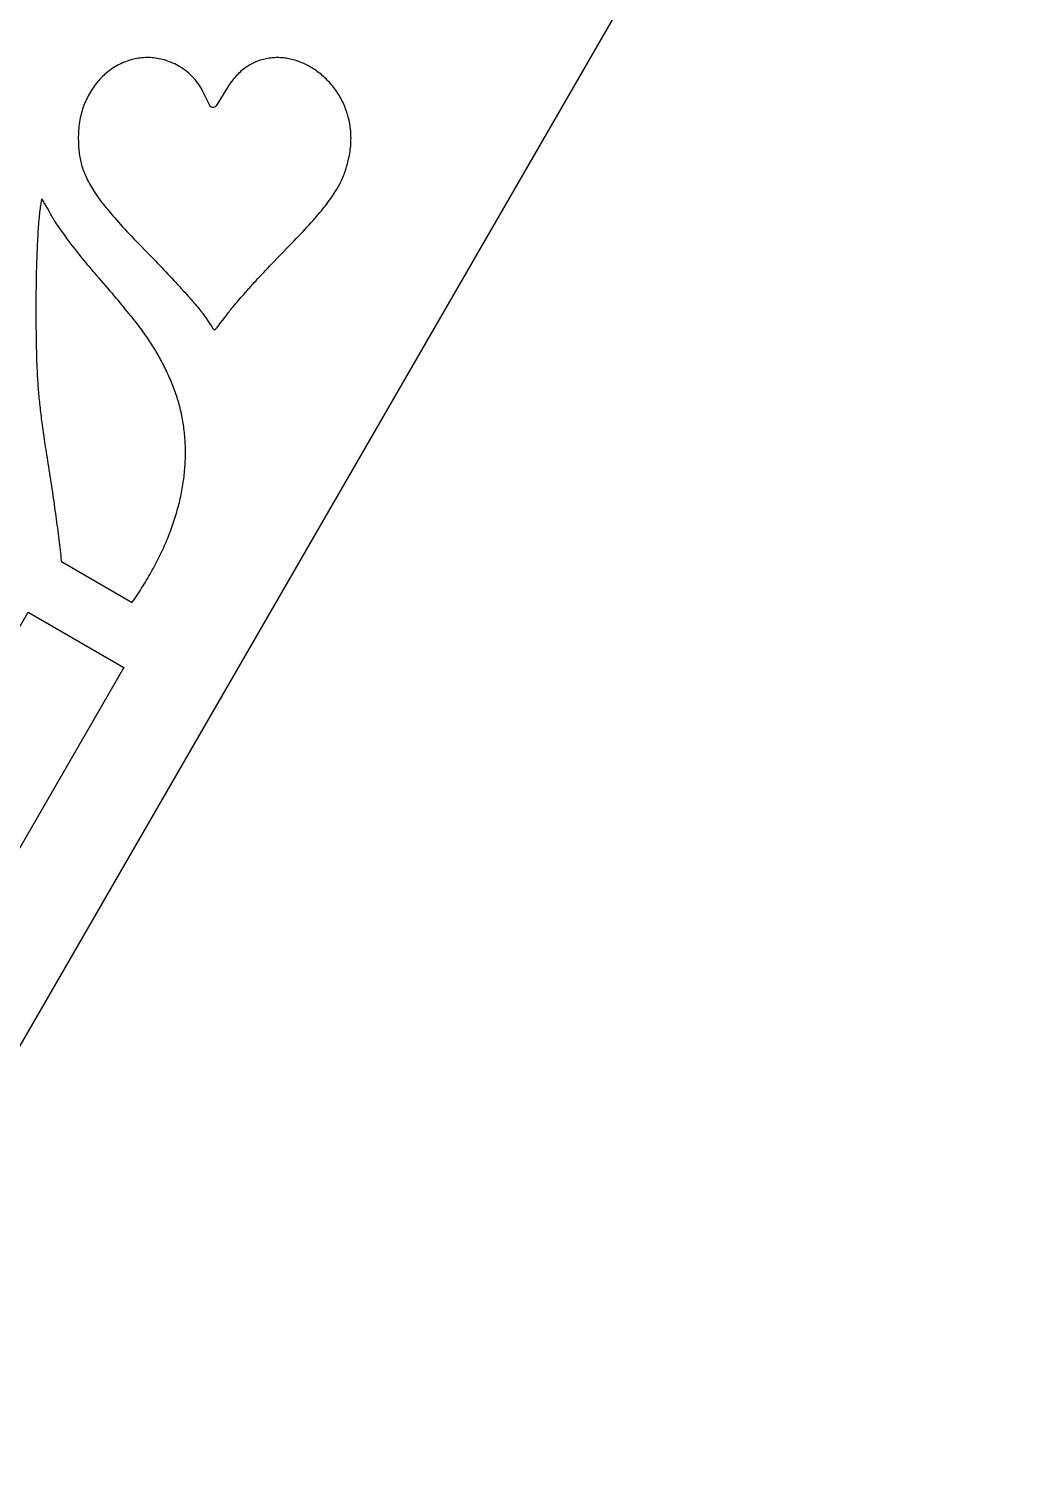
# Model space of a CAD drawing. Header units: millimetres. Extents: x 10 to 410, y 18 to 283.
# Drawn here: x 344.2 to 372, y 160.38 to 200.96 of the extents above; entities that cross this region are included whole.
import ezdxf

# ---------------------------------------------------------------- set-up
doc = ezdxf.new("R2010")
doc.units = ezdxf.units.MM
doc.layers.add('CUT', color=1, linetype='Continuous')

msp = doc.modelspace()

# ---------------------------------------------------------------- linework, layer by layer
at = {"layer": 'CUT'}
for points in [[(337, 160.3782), (372, 221), (337, 281.6218), (267, 281.6218), (232, 221), (267, 160.3782)], [(346.9545, 195.2754), (347.0181, 195.2075), (347.0836, 195.1382), (347.1509, 195.0675), (347.2201, 194.9953), (347.2913, 194.9216), (347.3643, 194.8463), (347.4393, 194.7694), (347.5163, 194.6909), (347.5164, 194.6909), (347.5766, 194.6294), (347.5767, 194.6292), (347.6368, 194.5676), (347.6369, 194.5675), (347.6968, 194.5059), (347.697, 194.5057), (347.7566, 194.4441), (347.7568, 194.4439), (347.8161, 194.3822), (347.875, 194.3208), (347.8751, 194.3206), (347.9334, 194.2595), (347.9336, 194.2593), (347.9914, 194.1984), (347.9916, 194.1983), (348.0488, 194.1378), (348.0489, 194.1377), (348.1055, 194.0776), (348.1056, 194.0774), (348.1614, 194.0179), (348.1616, 194.0178), (348.2167, 193.9588), (348.2169, 193.9585), (348.271, 193.9002), (348.2712, 193.9001), (348.3245, 193.8424), (348.3246, 193.8422), (348.3769, 193.7854), (348.3771, 193.7852), (348.4284, 193.7291), (348.4786, 193.6741), (348.4788, 193.6738), (348.5278, 193.6197), (348.528, 193.6195), (348.5757, 193.5665), (348.5758, 193.5664), (348.6223, 193.5146), (348.6226, 193.5143), (348.6677, 193.4636), (348.668, 193.4633), (348.7116, 193.4139), (348.7117, 193.4137), (348.7539, 193.3657), (348.7541, 193.3655), (348.7948, 193.3189), (348.7951, 193.3185), (348.8341, 193.2734), (348.8344, 193.2731), (348.8718, 193.2295), (348.8721, 193.2291), (348.9077, 193.1872), (348.908, 193.1869), (348.9419, 193.1466), (348.9423, 193.1461), (348.9742, 193.1077), (348.9746, 193.1072), (349.0047, 193.0705), (349.0051, 193.07), (349.0332, 193.0353), (349.0339, 193.0345), (349.0599, 193.0017), (349.0604, 193.001), (349.0843, 192.9703), (349.085, 192.9695), (349.1067, 192.941), (349.1075, 192.9398), (349.127, 192.9134), (349.1281, 192.9119), (349.1453, 192.8877), (349.1465, 192.886), (349.1613, 192.8642), (349.1629, 192.8619), (349.1753, 192.8425), (349.1756, 192.8419), (349.2281, 192.7586), (349.2787, 192.6818), (349.3267, 192.6124), (349.3706, 192.5525), (349.4087, 192.5042), (349.4138, 192.4984), (349.4437, 192.531), (349.4859, 192.58), (349.5336, 192.638), (349.5856, 192.7037), (349.641, 192.7759), (349.6988, 192.8535), (349.7584, 192.9358), (349.7586, 192.9361), (349.7766, 192.9608), (349.7773, 192.9618), (349.7975, 192.9888), (349.7985, 192.9901), (349.821, 193.0192), (349.8215, 193.0198), (349.8461, 193.0511), (349.8468, 193.052), (349.8736, 193.0853), (349.8739, 193.0857), (349.9026, 193.121), (349.9031, 193.1215), (349.9337, 193.1586), (349.9342, 193.1592), (349.9668, 193.1981), (349.9669, 193.1983), (350.0012, 193.239), (350.0015, 193.2394), (350.0375, 193.2817), (350.0379, 193.2821), (350.0756, 193.3259), (350.0758, 193.3261), (350.1151, 193.3715), (350.1154, 193.3719), (350.1562, 193.4186), (350.1563, 193.4187), (350.1985, 193.4668), (350.1988, 193.4671), (350.2424, 193.5164), (350.2426, 193.5166), (350.2875, 193.5671), (350.2878, 193.5675), (350.334, 193.619), (350.3812, 193.6716), (350.3814, 193.6719), (350.4298, 193.7254), (350.43, 193.7256), (350.4794, 193.7799), (350.4795, 193.78), (350.5298, 193.8351), (350.53, 193.8352), (350.5812, 193.8911), (350.5813, 193.8913), (350.6332, 193.9477), (350.6335, 193.948), (350.6863, 194.0049), (350.7396, 194.0623), (350.7398, 194.0626), (350.7938, 194.1204), (350.7939, 194.1204), (350.8483, 194.1785), (350.8485, 194.1788), (350.9034, 194.2371), (350.9036, 194.2373), (350.9589, 194.2957), (350.959, 194.2958), (351.0146, 194.3543), (351.0147, 194.3544), (351.0705, 194.4129), (351.0707, 194.413), (351.1266, 194.4714), (351.1268, 194.4717), (351.1829, 194.5299), (351.183, 194.53), (351.239, 194.5879), (351.2392, 194.5881), (351.2952, 194.6457), (351.2954, 194.6459), (351.3513, 194.7031), (351.4274, 194.781), (351.5012, 194.857), (351.573, 194.931), (351.6425, 195.0032), (351.71, 195.0738), (351.7755, 195.1427), (351.839, 195.2099), (351.9005, 195.2755), (351.9599, 195.3396), (352.0175, 195.4022), (352.0733, 195.4634), (352.1271, 195.5231), (352.1792, 195.5815), (352.2296, 195.6387), (352.2781, 195.6945), (352.3251, 195.7491), (352.3702, 195.8026), (352.4137, 195.8551), (352.4558, 195.9064), (352.4961, 195.9568), (352.535, 196.0061), (352.5724, 196.0547), (352.6083, 196.1024), (352.6427, 196.1491), (352.676, 196.1953), (352.7077, 196.2406), (352.738, 196.2853), (352.7673, 196.3295), (352.7953, 196.373), (352.822, 196.4161), (352.8476, 196.4587), (352.8721, 196.501), (352.8955, 196.5429), (352.9179, 196.5844), (352.9393, 196.6258), (352.9597, 196.6671), (352.9792, 196.7081), (352.9979, 196.7492), (353.0156, 196.7902), (353.0327, 196.8313), (353.0488, 196.8725), (353.0643, 196.9139), (353.0791, 196.9555), (353.0933, 196.9975), (353.1068, 197.0398), (353.1198, 197.0824), (353.1322, 197.1256), (353.144, 197.1692), (353.1554, 197.2135), (353.1664, 197.2585), (353.1769, 197.3041), (353.1871, 197.3502), (353.1984, 197.4059), (353.2083, 197.4611), (353.2171, 197.516), (353.2246, 197.5706), (353.2308, 197.6247), (353.2359, 197.6787), (353.2399, 197.7322), (353.2427, 197.7854), (353.2443, 197.8381), (353.2448, 197.8904), (353.2441, 197.9424), (353.2424, 197.994), (353.2395, 198.0452), (353.2357, 198.0961), (353.2307, 198.1464), (353.2246, 198.1964), (353.2176, 198.246), (353.2097, 198.2951), (353.2007, 198.3437), (353.1906, 198.3919), (353.1797, 198.4397), (353.1678, 198.487), (353.1549, 198.5339), (353.1412, 198.5802), (353.1266, 198.626), (353.111, 198.6713), (353.0946, 198.7162), (353.0774, 198.7606), (353.0593, 198.8043), (353.0403, 198.8475), (353.0205, 198.8904), (353, 198.9326), (352.9788, 198.9741), (352.9566, 199.0152), (352.9338, 199.0557), (352.9102, 199.0956), (352.8859, 199.1349), (352.8609, 199.1736), (352.8352, 199.2118), (352.8088, 199.2493), (352.7819, 199.2861), (352.7542, 199.3223), (352.7259, 199.358), (352.6971, 199.3929), (352.6676, 199.4271), (352.6374, 199.4608), (352.6069, 199.4936), (352.5757, 199.5258), (352.5439, 199.5574), (352.5116, 199.5883), (352.4789, 199.6184), (352.4457, 199.6477), (352.412, 199.6763), (352.3778, 199.7042), (352.3432, 199.7314), (352.3082, 199.7577), (352.2728, 199.7834), (352.2369, 199.8082), (352.2008, 199.8323), (352.1643, 199.8555), (352.1273, 199.878), (352.09, 199.8997), (352.0527, 199.9204), (352.0148, 199.9404), (351.9767, 199.9596), (351.9385, 199.9778), (351.8998, 199.9953), (351.861, 200.0118), (351.8219, 200.0275), (351.7827, 200.0424), (351.7433, 200.0564), (351.7038, 200.0694), (351.6641, 200.0815), (351.6242, 200.0927), (351.5843, 200.1031), (351.5442, 200.1125), (351.5042, 200.1209), (351.4638, 200.1284), (351.4236, 200.135), (351.3833, 200.1406), (351.343, 200.1452), (351.3027, 200.1489), (351.2623, 200.1516), (351.2221, 200.1533), (351.1818, 200.1541), (351.1416, 200.1538), (351.1013, 200.1526), (351.0613, 200.1503), (351.0215, 200.1471), (350.9817, 200.1426), (350.9417, 200.1373), (350.9021, 200.1309), (350.8627, 200.1235), (350.8234, 200.1149), (350.7843, 200.1054), (350.7453, 200.0947), (350.7066, 200.083), (350.668, 200.0702), (350.6296, 200.0562), (350.5914, 200.0411), (350.5536, 200.0251), (350.516, 200.0077), (350.4786, 199.9893), (350.4416, 199.9697), (350.4049, 199.949), (350.3683, 199.927), (350.3321, 199.9039), (350.2962, 199.8796), (350.2608, 199.8541), (350.2257, 199.8274), (350.1908, 199.7993), (350.1563, 199.77), (350.1223, 199.7396), (350.0887, 199.7078), (350.0555, 199.6747), (350.0227, 199.6404), (349.9904, 199.6047), (349.9586, 199.5677), (349.9271, 199.5293), (349.8963, 199.4896), (349.8659, 199.4486), (349.8361, 199.4062), (349.8068, 199.3624), (349.7779, 199.3166), (349.4577, 198.7996), (349.4284, 198.7691), (349.3891, 198.7536), (349.3469, 198.7556), (349.3093, 198.7749), (349.283, 198.808), (349.0703, 199.2397), (349.0435, 199.291), (349.0145, 199.3411), (348.9828, 199.3906), (348.9485, 199.4397), (348.9118, 199.4882), (348.8728, 199.5357), (348.8315, 199.5822), (348.7883, 199.6276), (348.7432, 199.6717), (348.6964, 199.7141), (348.648, 199.755), (348.5982, 199.794), (348.5469, 199.8311), (348.4946, 199.8662), (348.4412, 199.899), (348.3931, 199.9264), (348.3449, 199.9523), (348.2964, 199.9764), (348.2477, 199.9991), (348.199, 200.0202), (348.1505, 200.0396), (348.1017, 200.0574), (348.0528, 200.0737), (348.004, 200.0886), (347.9552, 200.1018), (347.9064, 200.1137), (347.8576, 200.124), (347.8089, 200.1329), (347.7603, 200.1402), (347.7118, 200.1462), (347.6631, 200.1507), (347.6148, 200.1539), (347.5666, 200.1556), (347.5185, 200.156), (347.4706, 200.155), (347.4228, 200.1526), (347.3752, 200.1488), (347.3279, 200.1438), (347.2808, 200.1374), (347.2338, 200.1297), (347.1872, 200.1208), (347.1409, 200.1106), (347.095, 200.099), (347.0492, 200.0862), (347.0037, 200.0721), (346.9588, 200.0569), (346.9141, 200.0404), (346.8698, 200.0228), (346.8259, 200.0038), (346.7825, 199.9837), (346.7395, 199.9624), (346.6969, 199.94), (346.655, 199.9165), (346.6135, 199.8918), (346.5724, 199.8659), (346.532, 199.839), (346.4921, 199.8108), (346.4528, 199.7817), (346.414, 199.7514), (346.3759, 199.7202), (346.3386, 199.6879), (346.3018, 199.6545), (346.2657, 199.6201), (346.2304, 199.5846), (346.1957, 199.5482), (346.1618, 199.5108), (346.1287, 199.4724), (346.0963, 199.433), (346.0648, 199.3926), (346.034, 199.3514), (346.0042, 199.3092), (345.9751, 199.2661), (345.947, 199.2222), (345.9198, 199.1773), (345.8935, 199.1315), (345.8682, 199.0849), (345.8438, 199.0373), (345.8204, 198.9891), (345.798, 198.9399), (345.7766, 198.8899), (345.7563, 198.8392), (345.7371, 198.7877), (345.7188, 198.7354), (345.7019, 198.6823), (345.6859, 198.6284), (345.671, 198.5739), (345.6575, 198.5187), (345.645, 198.4626), (345.6337, 198.406), (345.6237, 198.3487), (345.6149, 198.2905), (345.6074, 198.2318), (345.6012, 198.1724), (345.5963, 198.1125), (345.5927, 198.0519), (345.5905, 197.9906), (345.5896, 197.9284), (345.5897, 197.8777), (345.5904, 197.8277), (345.5917, 197.7783), (345.5935, 197.7296), (345.5959, 197.6817), (345.599, 197.6344), (345.6027, 197.5877), (345.6072, 197.5417), (345.6123, 197.4961), (345.6181, 197.4511), (345.6247, 197.4065), (345.632, 197.3622), (345.6401, 197.3184), (345.649, 197.2747), (345.6587, 197.2315), (345.6693, 197.1884), (345.6807, 197.1455), (345.693, 197.1027), (345.7063, 197.0599), (345.7205, 197.0172), (345.7357, 196.9745), (345.7518, 196.9316), (345.769, 196.8887), (345.7873, 196.8456), (345.8066, 196.8023), (345.8271, 196.7586), (345.8486, 196.7148), (345.8713, 196.6706), (345.8952, 196.6261), (345.9204, 196.5811), (345.9468, 196.5356), (345.9744, 196.4897), (346.0033, 196.4432), (346.0336, 196.3961), (346.0653, 196.3484), (346.0983, 196.3001), (346.1326, 196.251), (346.1684, 196.2013), (346.2058, 196.1507), (346.2444, 196.0995), (346.2847, 196.0473), (346.3264, 195.9942), (346.3697, 195.9402), (346.4146, 195.8853), (346.4611, 195.8293), (346.5092, 195.7724), (346.5588, 195.7145), (346.6103, 195.6553), (346.6633, 195.595), (346.7181, 195.5337), (346.7745, 195.4709), (346.8327, 195.407), (346.8927, 195.3419)], [(344.5622, 196.1898), (344.558, 196.1722), (344.5516, 196.1433), (344.5453, 196.1115), (344.539, 196.077), (344.5328, 196.0401), (344.5267, 196.0007), (344.5208, 195.9586), (344.5148, 195.9142), (344.509, 195.8676), (344.5033, 195.8185), (344.4976, 195.7671), (344.4921, 195.7136), (344.4868, 195.6581), (344.4816, 195.6002), (344.4765, 195.5402), (344.4715, 195.4784), (344.4667, 195.4145), (344.4621, 195.3484), (344.4575, 195.2805), (344.4531, 195.2109), (344.4489, 195.1392), (344.4449, 195.0657), (344.4409, 194.9905), (344.4372, 194.9135), (344.4336, 194.8349), (344.4301, 194.7544), (344.4268, 194.6725), (344.4237, 194.5889), (344.4208, 194.5037), (344.4181, 194.4169), (344.4155, 194.3288), (344.4131, 194.2392), (344.4109, 194.148), (344.4089, 194.0555), (344.407, 193.9618), (344.4054, 193.8666), (344.4039, 193.7702), (344.4026, 193.6725), (344.4015, 193.5736), (344.4007, 193.4737), (344.4, 193.3724), (344.3995, 193.2702), (344.3993, 193.1668), (344.3992, 193.0623), (344.3994, 192.957), (344.3997, 192.8506), (344.4001, 192.7705), (344.4006, 192.6918), (344.4011, 192.6147), (344.4017, 192.5392), (344.4024, 192.4651), (344.4032, 192.3923), (344.404, 192.3208), (344.4049, 192.2507), (344.406, 192.1819), (344.4071, 192.1142), (344.4084, 192.0476), (344.4097, 191.982), (344.4112, 191.9176), (344.4128, 191.854), (344.4145, 191.7914), (344.4163, 191.7296), (344.4181, 191.6687), (344.4202, 191.6087), (344.4225, 191.5493), (344.4249, 191.4904), (344.4274, 191.4322), (344.4301, 191.3746), (344.4329, 191.3175), (344.4359, 191.2608), (344.4389, 191.2045), (344.4423, 191.1486), (344.4458, 191.0929), (344.4495, 191.0375), (344.4532, 190.9823), (344.4573, 190.9272), (344.4615, 190.8722), (344.466, 190.8172), (344.4705, 190.7622), (344.4754, 190.7071), (344.4804, 190.6518), (344.4856, 190.5965), (344.4911, 190.5408), (344.4968, 190.4848), (344.5026, 190.4285), (344.5088, 190.3718), (344.5152, 190.3147), (344.5217, 190.257), (344.5286, 190.1988), (344.5357, 190.14), (344.543, 190.0806), (344.5507, 190.0204), (344.5586, 189.9594), (344.5666, 189.8976), (344.5751, 189.8351), (344.5838, 189.7714), (344.5927, 189.7068), (344.6019, 189.6412), (344.6115, 189.5747), (344.6214, 189.5068), (344.6314, 189.4379), (344.6419, 189.3677), (344.6526, 189.2962), (344.6637, 189.2234), (344.675, 189.1492), (344.6867, 189.0735), (344.6987, 188.9963), (344.711, 188.9177), (344.7237, 188.8374), (344.7367, 188.7554), (344.75, 188.6718), (344.7501, 188.6717), (344.7646, 188.5805), (344.7646, 188.5804), (344.7789, 188.4896), (344.7931, 188.3994), (344.7931, 188.3991), (344.807, 188.3094), (344.807, 188.3093), (344.8207, 188.2201), (344.8208, 188.2199), (344.8343, 188.1312), (344.8343, 188.131), (344.8475, 188.0429), (344.8606, 187.9553), (344.8606, 187.9552), (344.8735, 187.8681), (344.8736, 187.8678), (344.8862, 187.7813), (344.8987, 187.6954), (344.8987, 187.6951), (344.9109, 187.6097), (344.9109, 187.6096), (344.9229, 187.5248), (344.9229, 187.5247), (344.9347, 187.4404), (344.9348, 187.4402), (344.9464, 187.3565), (344.9464, 187.3564), (344.9578, 187.2733), (344.9578, 187.2731), (344.969, 187.1905), (344.969, 187.1904), (344.98, 187.1085), (344.98, 187.1082), (344.9907, 187.0268), (344.9908, 187.0267), (345.0013, 186.9459), (345.0117, 186.8657), (345.0117, 186.8654), (345.0218, 186.7859), (345.0218, 186.7856), (345.0316, 186.7066), (345.0413, 186.6282), (345.0414, 186.628), (345.0509, 186.5503), (345.0509, 186.55), (345.0601, 186.4729), (345.0601, 186.4728), (345.0691, 186.3963), (345.0691, 186.3961), (345.0779, 186.3202), (345.078, 186.3201), (345.0866, 186.2449), (345.0866, 186.2447), (345.095, 186.1701), (345.095, 186.1699), (345.1032, 186.0959), (345.1032, 186.0956), (345.1111, 186.0223), (345.1111, 186.0222), (345.113, 186.0051), (347.1012, 184.8572), (347.1048, 184.8622), (347.1437, 184.9179), (347.1821, 184.9736), (347.2202, 185.0293), (347.2576, 185.0851), (347.2945, 185.1409), (347.3309, 185.1968), (347.3669, 185.2528), (347.4024, 185.3088), (347.4373, 185.3647), (347.4717, 185.4206), (347.5055, 185.4767), (347.539, 185.5329), (347.5719, 185.589), (347.6043, 185.6451), (347.6362, 185.7013), (347.6675, 185.7573), (347.6984, 185.8136), (347.7287, 185.8698), (347.7585, 185.9259), (347.7879, 185.9822), (347.8166, 186.0384), (347.8449, 186.0947), (347.8727, 186.1509), (347.9, 186.2073), (347.9267, 186.2635), (347.9529, 186.3198), (347.9786, 186.376), (348.0038, 186.4323), (348.0285, 186.4887), (348.0527, 186.5449), (348.0764, 186.6011), (348.0995, 186.6574), (348.1221, 186.7136), (348.1442, 186.7698), (348.1657, 186.826), (348.1868, 186.8821), (348.2073, 186.9383), (348.2274, 186.9945), (348.2468, 187.0505), (348.2658, 187.1067), (348.2843, 187.1627), (348.3021, 187.2188), (348.3196, 187.2748), (348.3364, 187.3308), (348.3528, 187.3867), (348.3687, 187.4426), (348.3839, 187.4985), (348.3987, 187.5543), (348.413, 187.6101), (348.4268, 187.6658), (348.44, 187.7215), (348.4527, 187.7772), (348.4648, 187.8329), (348.4765, 187.8884), (348.4876, 187.9439), (348.4982, 187.9993), (348.5082, 188.0547), (348.5178, 188.11), (348.5267, 188.1654), (348.5353, 188.2205), (348.5432, 188.2757), (348.5506, 188.3308), (348.5575, 188.3858), (348.5638, 188.4407), (348.5696, 188.4957), (348.5749, 188.5505), (348.5797, 188.6052), (348.584, 188.6598), (348.5876, 188.7144), (348.5907, 188.769), (348.5934, 188.8234), (348.5955, 188.8777), (348.597, 188.932), (348.5981, 188.9862), (348.5986, 189.0403), (348.5985, 189.0944), (348.598, 189.1482), (348.5968, 189.202), (348.5952, 189.2557), (348.593, 189.3094), (348.5903, 189.3629), (348.587, 189.4164), (348.5832, 189.4697), (348.5789, 189.523), (348.574, 189.576), (348.5686, 189.6292), (348.5627, 189.682), (348.5561, 189.7349), (348.5491, 189.7875), (348.5415, 189.84), (348.5334, 189.8926), (348.5247, 189.945), (348.5155, 189.9973), (348.5058, 190.0494), (348.4955, 190.1013), (348.4846, 190.1532), (348.4732, 190.2051), (348.4614, 190.2567), (348.4488, 190.3081), (348.4359, 190.3595), (348.4223, 190.4108), (348.4081, 190.462), (348.3935, 190.513), (348.3783, 190.5638), (348.3626, 190.6144), (348.3462, 190.6651), (348.3293, 190.7157), (348.312, 190.7659), (348.294, 190.816), (348.2755, 190.866), (348.2564, 190.9159), (348.2368, 190.9657), (348.2166, 191.0152), (348.1959, 191.0647), (348.1746, 191.114), (348.1527, 191.1631), (348.1303, 191.2122), (348.1071, 191.262), (348.084, 191.311), (348.0609, 191.3593), (348.0379, 191.4068), (348.0149, 191.4535), (347.992, 191.4997), (347.969, 191.5451), (347.9458, 191.5901), (347.9226, 191.6346), (347.8992, 191.6787), (347.8756, 191.7224), (347.8518, 191.7658), (347.8276, 191.8088), (347.803, 191.8518), (347.7782, 191.8947), (347.7529, 191.9374), (347.7273, 191.98), (347.701, 192.0228), (347.6743, 192.0656), (347.6469, 192.1085), (347.6191, 192.1516), (347.5904, 192.1951), (347.5611, 192.2389), (347.5311, 192.283), (347.5003, 192.3276), (347.4688, 192.3725), (347.4363, 192.4181), (347.4028, 192.4644), (347.3686, 192.5112), (347.3333, 192.5588), (347.297, 192.607), (347.2596, 192.6562), (347.2212, 192.7062), (347.1816, 192.7572), (347.1409, 192.8091), (347.0989, 192.862), (347.0556, 192.9161), (347.0111, 192.9713), (346.9653, 193.0277), (346.9181, 193.0853), (346.8695, 193.1442), (346.8194, 193.2045), (346.7678, 193.2663), (346.7147, 193.3295), (346.6601, 193.3942), (346.6039, 193.4605), (346.5461, 193.5285), (346.4865, 193.598), (346.4252, 193.6694), (346.3622, 193.7426), (346.2974, 193.8175), (346.2307, 193.8944), (346.1621, 193.9733), (346.162, 193.9735), (346.1118, 194.0315), (346.1115, 194.0318), (346.0612, 194.0904), (346.061, 194.0907), (346.0106, 194.1499), (346.0103, 194.1502), (345.96, 194.2098), (345.9597, 194.2101), (345.9096, 194.27), (345.9094, 194.2703), (345.8594, 194.3305), (345.8591, 194.3309), (345.8095, 194.3912), (345.8093, 194.3913), (345.7599, 194.4516), (345.7596, 194.452), (345.7107, 194.5123), (345.7105, 194.5126), (345.6621, 194.5728), (345.6619, 194.573), (345.614, 194.6329), (345.6137, 194.6333), (345.5665, 194.6929), (345.5663, 194.6931), (345.5197, 194.7523), (345.5194, 194.7528), (345.4737, 194.8115), (345.4735, 194.8118), (345.4286, 194.8699), (345.4284, 194.8701), (345.3843, 194.9275), (345.384, 194.9278), (345.341, 194.9843), (345.3408, 194.9847), (345.2988, 195.0404), (345.2984, 195.0409), (345.2576, 195.0957), (345.2574, 195.0959), (345.2177, 195.1495), (345.2174, 195.15), (345.179, 195.2025), (345.1786, 195.2029), (345.1416, 195.2541), (345.1413, 195.2545), (345.1057, 195.3043), (345.1054, 195.3048), (345.0712, 195.3532), (345.0708, 195.3538), (345.0382, 195.4007), (345.0378, 195.4012), (345.0068, 195.4464), (345.0064, 195.4471), (344.9771, 195.4906), (344.9765, 195.4914), (344.949, 195.5331), (344.9486, 195.5339), (344.9229, 195.5736), (344.9221, 195.5748), (344.8984, 195.6126), (344.8978, 195.6135), (344.876, 195.6491), (344.8753, 195.6503), (344.8555, 195.6837), (344.8544, 195.6856), (344.8368, 195.7168), (344.8359, 195.7184), (344.8204, 195.7471), (344.82, 195.7478), (344.7718, 195.8387), (344.7245, 195.9244), (344.6788, 196.0041), (344.6353, 196.0767), (344.595, 196.1408)], [(342.8173, 176.0144), (340.1327, 177.5644), (344.1827, 184.5792), (346.8673, 183.0292)]]:
    msp.add_lwpolyline(points, close=True, dxfattribs=at)

doc.saveas('drawing.dxf')
